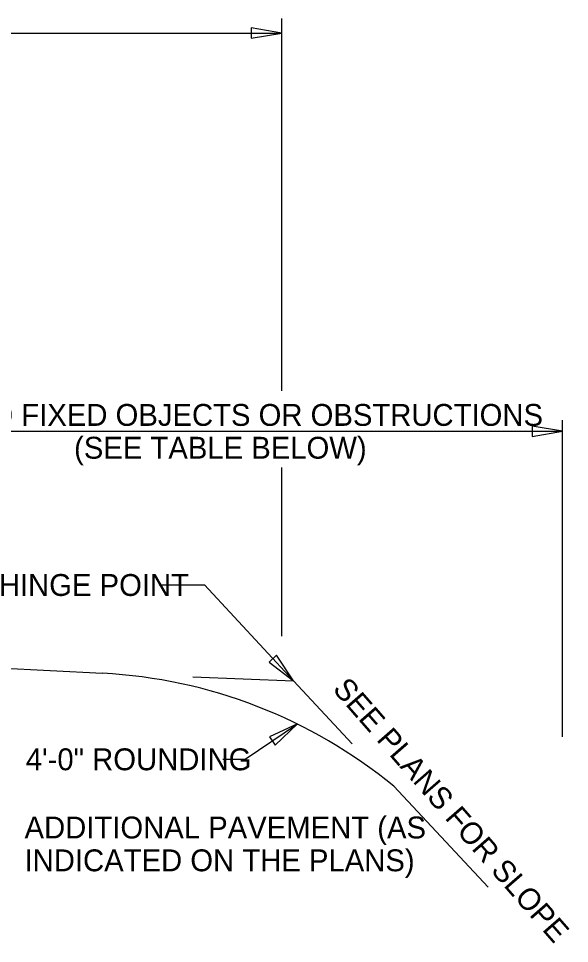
# Model space of a CAD drawing. Extents: x 1.5 to 16.4, y 0.2 to 10.3.
# Drawn here: x 6.544 to 8.811, y 5.96 to 9.765 of the extents above; entities that cross this region are included whole.
import ezdxf

# ---------------------------------------------------------------- set-up
doc = ezdxf.new("R2010")
doc.units = 0
for name, color, linetype in [('SD_P_Dimension Lines', 7, 'Continuous'), ('SD_P_Dimension Text', 7, 'Continuous'), ('SD_P_Prop Object Lines', 7, 'Continuous')]:
    doc.layers.add(name, color=color, linetype=linetype)

msp = doc.modelspace()

# ---------------------------------------------------------------- linework, layer by layer
at = {"layer": 'SD_P_Dimension Lines'}
for p, q in [((7.627, 8.234), (7.627, 9.765)), ((4.298, 9.705), (7.627, 9.705)), ((7.627, 9.705), (7.502, 9.726)), ((7.502, 9.726), (7.502, 9.684)), ((7.502, 9.684), (7.627, 9.705)), ((8.782, 6.81), (8.782, 8.113)), ((5.657, 8.067), (8.782, 8.067)), ((8.782, 8.067), (8.657, 8.088)), ((8.657, 8.088), (8.657, 8.046)), ((8.657, 8.046), (8.782, 8.067)), ((7.627, 7.224), (7.627, 7.918)), ((7.123, 7.435), (7.309, 7.435)), ((7.309, 7.435), (7.676, 7.041)), ((7.606, 7.147), (7.575, 7.118)), ((7.575, 7.118), (7.676, 7.041)), ((7.676, 7.041), (7.606, 7.147)), ((7.262, 7.057), (7.676, 7.041)), ((7.676, 7.041), (7.917, 6.782)), ((7.477, 6.718), (7.692, 6.864)), ((7.692, 6.864), (7.577, 6.811)), ((7.6, 6.776), (7.692, 6.864)), ((7.577, 6.811), (7.6, 6.776)), ((7.385, 6.718), (7.477, 6.718))]:
    msp.add_line(p, q, dxfattribs=at)
at = {"layer": 'SD_P_Prop Object Lines'}
for p, q in [((6.297, 7.102), (6.89, 7.072)), ((8.088, 6.608), (8.476, 6.192))]:
    msp.add_line(p, q, dxfattribs=at)
msp.add_arc((6.7806, 5.0111), 2.0638, 50.6937, 86.9623, dxfattribs=at)

# ---------------------------------------------------------------- texts
at = {"layer": 'SD_P_Dimension Text'}
for s, p in [('NO FIXED OBJECTS OR OBSTRUCTIONS', (6.3418, 8.0895)), ('(SEE TABLE BELOW)', (6.7728, 7.9545)), ('HINGE POINT', (6.4632, 7.39)), ('4\'-0" ROUNDING', (6.5741, 6.673)), ('ADDITIONAL PAVEMENT (AS', (6.569, 6.3925)), ('INDICATED ON THE PLANS)', (6.569, 6.2575))]:
    msp.add_text(s, height=0.09, dxfattribs=at).set_placement(p)
msp.add_text('SEE PLANS FOR SLOPE', height=0.09, rotation=311.1345, dxfattribs=at).set_placement((7.8332, 7.0043))

doc.saveas('drawing.dxf')
